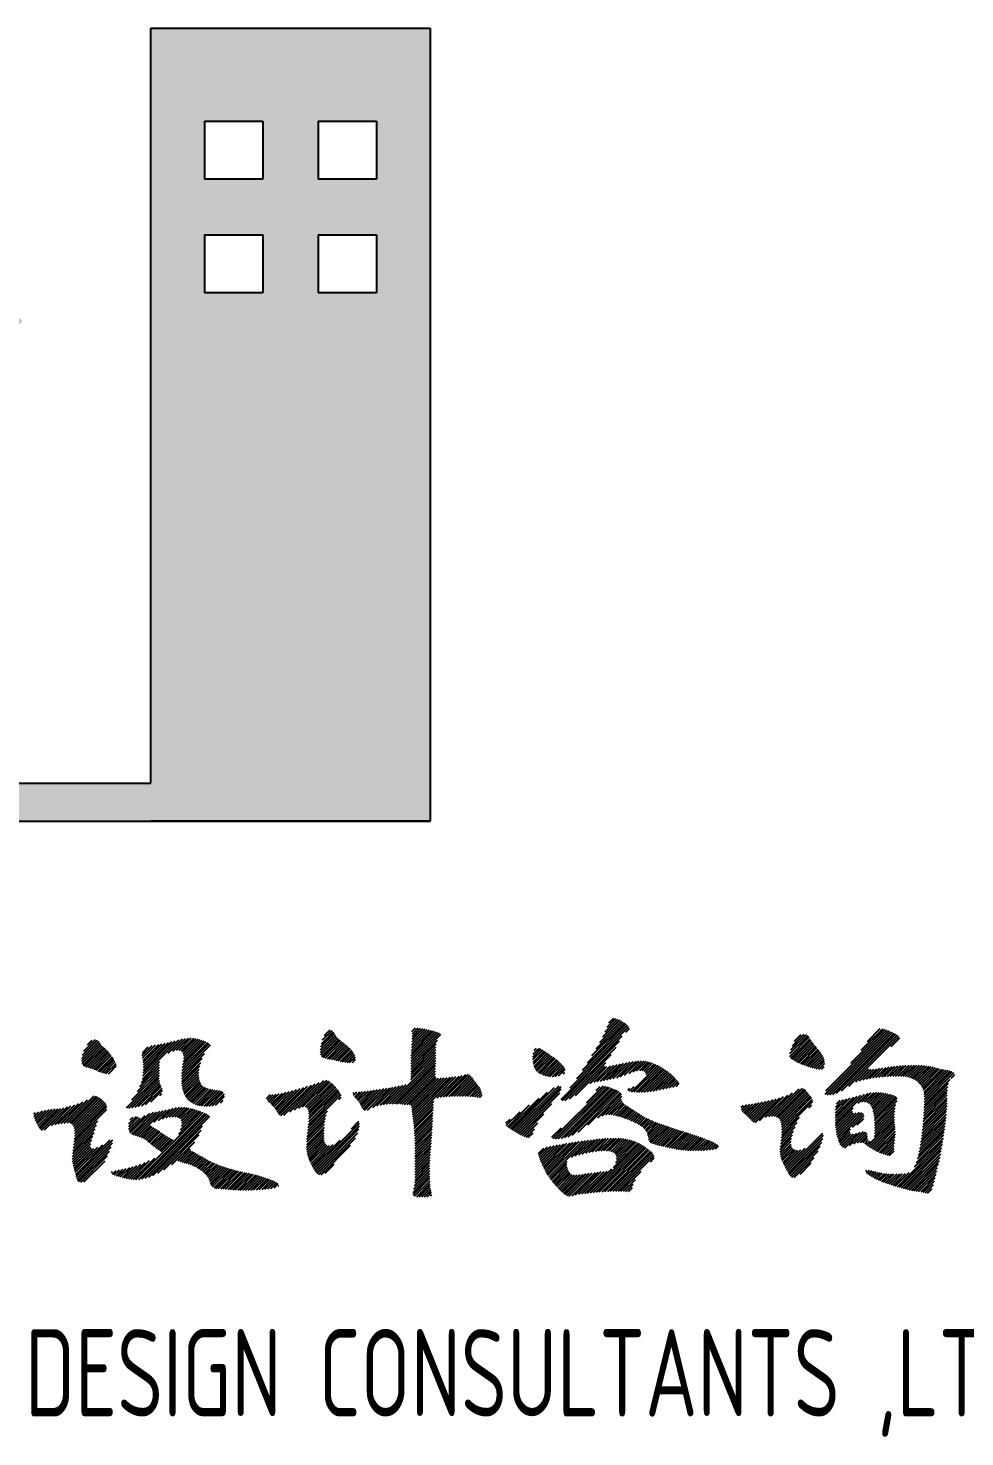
# Model space of a CAD drawing. Extents: x 627893 to 789462, y -407363 to 145317.
# Drawn here: x 737440 to 739049, y 50926 to 53346 of the extents above; entities that cross this region are included whole.
import ezdxf

# ---------------------------------------------------------------- set-up
doc = ezdxf.new("R2010")
doc.units = 0
doc.header["$LTSCALE"] = 100
doc.layers.add('图框', color=254, linetype='CONTINUOUS')
doc.styles.add('HZTXT', font='tssdeng.shx', dxfattribs={"width": 0.7, "bigfont": 'tssdchn.shx'})

msp = doc.modelspace()

# ---------------------------------------------------------------- hatches: boundary and pattern name
at = {"layer": '图框'}
h = msp.add_hatch(color=0, dxfattribs=at)
h.paths.add_polyline_path([(737650.8, 52049.1), (736955.6, 52049.1), (736955.3, 51984.1), (737650.5, 51984.1), (738130.5, 51984.1), (738130.5, 53346.2), (737650.5, 53346.2)])
h.paths.add_polyline_path([(737743, 52891.4), (737743, 52991.4), (737843, 52991.4), (737843, 52891.4)], flags=16)
h.paths.add_polyline_path([(737938.1, 52891.4), (737938.1, 52991.4), (738038.1, 52991.4), (738038.1, 52891.4)], flags=16)
h.paths.add_polyline_path([(737743, 53086.7), (737743, 53186.7), (737843, 53186.7), (737843, 53086.7)], flags=16)
h.paths.add_polyline_path([(737938.1, 53086.7), (737938.1, 53186.7), (738038.1, 53186.7), (738038.1, 53086.7)], flags=16)
h.paths.add_polyline_path([(737430.1, 52842.8), (736955.2, 53341.2), (736955.5, 52345)])

# ---------------------------------------------------------------- linework, layer by layer
at = {"layer": '图框', "color": 0}
for p, q in [((737650.8, 52049.1), (737650.5, 53346.2)), ((737650.5, 53346.2), (738130.5, 53346.2)), ((737650.5, 53346.2), (738059, 53346.2)), ((738130.5, 53346.2), (738130.5, 51984.1)), ((737743, 53186.7), (737843, 53186.7)), ((737743, 53186.7), (737743, 53086.7)), ((737843, 53186.7), (737843, 53086.7)), ((737938.1, 53186.7), (738038.1, 53186.7)), ((737938.1, 53186.7), (737938.1, 53086.7)), ((738038.1, 53186.7), (738038.1, 53086.7)), ((737843, 53086.7), (737743, 53086.7)), ((738038.1, 53086.7), (737938.1, 53086.7)), ((737743, 52991.4), (737843, 52991.4)), ((737743, 52991.4), (737743, 52891.4)), ((737843, 52991.4), (737843, 52891.4)), ((737938.1, 52991.4), (738038.1, 52991.4)), ((737938.1, 52991.4), (737938.1, 52891.4)), ((738038.1, 52991.4), (738038.1, 52891.4)), ((737843, 52891.4), (737743, 52891.4)), ((738038.1, 52891.4), (737938.1, 52891.4)), ((736955.6, 52049.1), (737650.8, 52049.1)), ((736955.3, 51984.1), (738130.5, 51984.1)), ((736955.3, 51984.1), (737650.5, 51984.1)), ((736955.3, 51984.1), (738130.5, 51984.1)), ((736955.3, 51984.1), (737650.5, 51984.1)), ((738130.5, 51984.1), (737650.5, 51984.1)), ((738130.5, 51984.1), (737650.5, 51984.1)), ((738426.8, 51613.3), (738456, 51642.5)), ((738430.9, 51621.9), (738452.9, 51643.9)), ((738434.6, 51630.1), (738449.5, 51645)), ((738437.2, 51637.2), (738445.6, 51645.6)), ((737942.5, 51596), (737966.1, 51619.6)), ((737943.6, 51601.6), (737964.2, 51622.2)), ((737945.6, 51608), (737962, 51624.4)), ((737948.6, 51615.6), (737958.8, 51625.7)), ((738097.6, 51567.1), (738148.5, 51617.9)), ((738097.7, 51571.6), (738146.2, 51620.1)), ((738097.8, 51576.2), (738143.2, 51621.6)), ((738097.9, 51580.8), (738139.8, 51622.7)), ((738098.1, 51585.4), (738136.3, 51623.7)), ((738098.3, 51590.1), (738132.7, 51624.5)), ((738098.6, 51594.9), (738129, 51625.4)), ((738098.9, 51599.7), (738125.3, 51626.2)), ((738099.1, 51622.3), (738105.3, 51628.6)), ((738099.3, 51604.6), (738121.6, 51626.9)), ((738099.7, 51609.5), (738117.8, 51627.6)), ((738099.9, 51618.7), (738109.8, 51628.6)), ((738099.9, 51614.2), (738113.9, 51628.2)), ((738382, 51541.6), (738471.6, 51631.2)), ((738391.8, 51555.9), (738469.5, 51633.6)), ((738400.4, 51569), (738467.1, 51635.7)), ((738408.3, 51581.4), (738464.5, 51637.5)), ((738415.5, 51593), (738461.8, 51639.3)), ((738421.7, 51603.8), (738459, 51641)), ((738466.2, 51621.3), (738472.5, 51627.6)), ((738752.5, 51597.8), (738772.9, 51618.1)), ((738809, 51515.1), (738918, 51624.1)), ((738810.1, 51520.6), (738914.8, 51625.4)), ((738812.4, 51514), (738921.2, 51622.8)), ((738816.7, 51513.8), (738924.3, 51621.4)), ((738821.9, 51514.5), (738927.3, 51619.9)), ((738828.5, 51516.6), (738930.3, 51618.4)), ((738852.9, 51568), (738911.4, 51626.5)), ((738870.7, 51590.3), (738907.8, 51627.3)), ((738881.5, 51605.5), (738903.4, 51627.5)), ((737531.9, 51571.6), (737563.6, 51603.3)), ((737532.3, 51576.4), (737561.7, 51605.9)), ((737532.5, 51567.7), (737565.3, 51600.5)), ((737533.3, 51582), (737559.2, 51607.9)), ((737534.2, 51564.9), (737567.3, 51598)), ((737535.8, 51588.9), (737555.8, 51608.9)), ((737536.6, 51562.8), (737569.7, 51595.8)), ((737539.7, 51561.4), (737572.1, 51593.8)), ((737542.1, 51599.7), (737549.8, 51607.4)), ((737635.8, 51581.2), (737652.9, 51598.3)), ((737636, 51585.8), (737646.3, 51596.1)), ((737636.5, 51577.3), (737658.6, 51599.4)), ((737637, 51546.4), (737698.6, 51608.1)), ((737637.2, 51573.6), (737664.1, 51600.5)), ((737637.6, 51551.5), (737692.6, 51606.5)), ((737637.6, 51569.5), (737669.7, 51601.6)), ((737637.8, 51565.2), (737675.4, 51602.8)), ((737637.9, 51556.3), (737686.8, 51605.2)), ((737637.9, 51560.8), (737681, 51603.9)), ((737680.2, 51585.2), (737704.7, 51609.7)), ((737688.3, 51588.7), (737710.3, 51610.8)), ((737694.7, 51590.7), (737715.4, 51611.4)), ((737699.2, 51590.7), (737720, 51611.5)), ((737702.6, 51589.6), (737724.2, 51611.2)), ((737703.9, 51550.5), (737752.8, 51599.4)), ((737704.3, 51555.4), (737751, 51602.1)), ((737704.9, 51587.4), (737728.1, 51610.6)), ((737704.9, 51560.5), (737748.3, 51603.9)), ((737705.7, 51565.7), (737745.3, 51605.4)), ((737706.4, 51584.4), (737731.7, 51609.7)), ((737706.5, 51571), (737742.1, 51606.6)), ((737707.1, 51580.6), (737735.3, 51608.8)), ((737707.1, 51576.1), (737738.7, 51607.7)), ((737941.8, 51586.3), (737969.7, 51614.2)), ((737941.9, 51590.9), (737967.8, 51616.8)), ((737942.5, 51582.6), (737971.8, 51611.9)), ((737944.2, 51579.7), (737974.1, 51609.6)), ((737946.8, 51577.9), (737976.4, 51607.5)), ((737950.2, 51576.7), (737978.9, 51605.4)), ((737953.9, 51575.9), (737981.4, 51603.4)), ((737957.7, 51575.3), (737983.9, 51601.5)), ((737961.5, 51574.5), (737986.4, 51599.5)), ((737965.2, 51573.8), (737988.8, 51597.4)), ((737968.8, 51572.9), (737991.2, 51595.3)), ((738097.6, 51562.5), (738142.7, 51607.6)), ((738097.6, 51558), (738140.7, 51601.2)), ((738097.6, 51553.5), (738140.2, 51596.2)), ((738307.2, 51583.5), (738317.9, 51594.2)), ((738355.4, 51506), (738455.7, 51606.3)), ((738357.7, 51503.8), (738449.6, 51595.7)), ((738370.7, 51525.8), (738460.2, 51615.3)), ((738748.1, 51579.9), (738781.3, 51613.2)), ((738748.2, 51584.5), (738779.6, 51615.9)), ((738749.6, 51576.9), (738782.9, 51610.2)), ((738750, 51590.8), (738776.8, 51617.5)), ((738752, 51574.8), (738784.7, 51607.5)), ((738754.8, 51573.1), (738786.5, 51604.9)), ((738756.1, 51605.8), (738767.8, 51617.6)), ((738757.7, 51571.5), (738788.5, 51602.3)), ((738760.6, 51570), (738790.5, 51599.8)), ((738763.6, 51568.5), (738792.5, 51597.4)), ((738766.8, 51567.1), (738794.5, 51594.9)), ((738837.1, 51520.7), (738933, 51616.7)), ((738849.4, 51528.6), (738935.5, 51614.6)), ((738922.2, 51596.8), (738937.2, 51611.8)), ((737543.3, 51560.5), (737574.4, 51591.6)), ((737546.8, 51559.6), (737576.6, 51589.3)), ((737550.3, 51558.5), (737578.7, 51586.9)), ((737553.6, 51557.3), (737580.7, 51584.5)), ((737556.8, 51556), (737582.7, 51581.9)), ((737559.9, 51554.7), (737584.5, 51579.2)), ((737563.1, 51553.4), (737586.2, 51576.5)), ((737566.4, 51552.1), (737587.9, 51573.7)), ((737569.8, 51551), (737589.5, 51570.8)), ((737636, 51540.9), (737665.9, 51570.9)), ((737703.6, 51541.2), (737739, 51576.6)), ((737703.7, 51545.8), (737742.9, 51585)), ((737703.7, 51536.8), (737736.5, 51569.6)), ((737972.4, 51572), (737993.5, 51593.1)), ((737976.1, 51571.2), (737995.6, 51590.7)), ((737979.9, 51570.5), (737997.6, 51588.3)), ((737983.8, 51569.9), (737999.4, 51585.6)), ((737987.8, 51569.5), (738001, 51582.6)), ((737992.1, 51569.2), (738002.1, 51579.3)), ((737996.8, 51569.5), (738002.3, 51575)), ((738060.3, 51498.3), (738140.1, 51578.1)), ((738065, 51498.5), (738140, 51573.5)), ((738097.4, 51539.9), (738140.1, 51582.6)), ((738097.5, 51544.5), (738140.2, 51587.1)), ((738097.6, 51549), (738140.2, 51591.6)), ((738306.9, 51578.7), (738321.1, 51593)), ((738306.9, 51574.3), (738323.8, 51591.2)), ((738307.2, 51570.1), (738326.5, 51589.4)), ((738307.9, 51566.2), (738329.2, 51587.6)), ((738308.8, 51589.7), (738312.8, 51593.6)), ((738308.8, 51562.7), (738331.9, 51585.8)), ((738310.1, 51559.5), (738334.6, 51584)), ((738311.7, 51556.6), (738337.3, 51582.2)), ((738313.7, 51554.2), (738340, 51580.4)), ((738316.2, 51552.1), (738342.6, 51578.5)), ((738319, 51550.4), (738345.2, 51576.6)), ((738322.1, 51549), (738347.7, 51574.6)), ((738325.3, 51547.7), (738350.1, 51572.5)), ((738328.6, 51546.6), (738352.5, 51570.4)), ((738362.2, 51503.8), (738441.5, 51583.1)), ((738444.8, 51541.6), (738473.6, 51570.3)), ((738450.7, 51542.9), (738478.9, 51571.1)), ((738456.9, 51544.6), (738484, 51571.8)), ((738464.3, 51547.6), (738488.9, 51572.2)), ((738471.9, 51550.7), (738493.6, 51572.3)), ((738478.9, 51553.1), (738497.8, 51572.1)), ((738485, 51554.8), (738501.7, 51571.5)), ((738490.3, 51555.6), (738505.4, 51570.7)), ((738494.6, 51555.4), (738508.9, 51569.7)), ((738769.9, 51565.8), (738796.6, 51592.5)), ((738773.2, 51564.6), (738798.7, 51590.1)), ((738776.5, 51563.4), (738800.6, 51587.5)), ((738779.8, 51562.3), (738802.5, 51584.9)), ((738783.2, 51561.2), (738804.2, 51582.1)), ((738786.7, 51560.2), (738805.7, 51579.1)), ((738790.3, 51559.3), (738807, 51575.9)), ((738794, 51558.4), (738807.9, 51572.3)), ((737573.4, 51550.2), (737590.9, 51567.7)), ((737577.7, 51550), (737591.7, 51564)), ((737587, 51554.8), (737587.3, 51555.1)), ((737608.7, 51491.2), (737665.2, 51547.7)), ((737618.1, 51505.1), (737665.3, 51552.3)), ((737627.9, 51519.3), (737665.4, 51556.9)), ((737631.9, 51527.9), (737665.5, 51561.5)), ((737634.4, 51534.8), (737665.6, 51566)), ((737704, 51532.6), (737734.8, 51563.4)), ((737704.4, 51528.6), (737733.8, 51557.9)), ((737705.1, 51524.8), (737733.2, 51552.9)), ((737706, 51521.2), (737733.1, 51548.2)), ((738069.5, 51498.5), (738139.9, 51568.9)), ((738073.9, 51498.4), (738139.7, 51564.2)), ((738078.2, 51498.2), (738139.6, 51559.6)), ((738082.3, 51497.8), (738139.5, 51555)), ((738086.4, 51497.4), (738139.4, 51550.4)), ((738090.6, 51497.2), (738139.4, 51546)), ((738142.4, 51508.5), (738179.9, 51546)), ((738147.9, 51509.6), (738185.4, 51547)), ((738153.1, 51510.2), (738191.6, 51548.8)), ((738158, 51510.7), (738196.3, 51549)), ((738162.8, 51511), (738199.3, 51547.5)), ((738167.6, 51511.3), (738201.6, 51545.3)), ((738332.2, 51545.6), (738354.8, 51568.3)), ((738336, 51545), (738357.1, 51566.1)), ((738340.3, 51544.8), (738359.2, 51563.7)), ((738345.3, 51545.2), (738361, 51561)), ((738350.9, 51546.4), (738362.3, 51557.8)), ((738359, 51550), (738361.4, 51552.4)), ((738369.6, 51506.7), (738432.1, 51569.3)), ((738379.8, 51512.4), (738430.2, 51562.8)), ((738405.2, 51533.4), (738434, 51562.2)), ((738411.8, 51535.5), (738439.9, 51563.5)), ((738417.3, 51536.4), (738445.7, 51564.8)), ((738422.7, 51537.3), (738451.4, 51566.1)), ((738428.1, 51538.3), (738457.1, 51567.3)), ((738433.6, 51539.3), (738462.7, 51568.4)), ((738439.2, 51540.4), (738468.2, 51569.4)), ((738476.3, 51519.1), (738521.7, 51564.5)), ((738480.3, 51518.7), (738524.7, 51563)), ((738484.6, 51518.5), (738527.6, 51561.4)), ((738489, 51518.4), (738530.4, 51559.8)), ((738493.5, 51518.3), (738533.1, 51558)), ((738498, 51554.3), (738512.2, 51568.6)), ((738498.1, 51518.5), (738535.8, 51556.2)), ((738500.2, 51552.1), (738515.5, 51567.3)), ((738501.2, 51548.5), (738518.6, 51566)), ((738503, 51518.9), (738538.5, 51554.4)), ((738508.1, 51519.5), (738541, 51552.4)), ((738513.3, 51520.2), (738543.5, 51550.4)), ((738518.8, 51521.2), (738545.8, 51548.3)), ((738524.4, 51522.3), (738548.1, 51546.1)), ((738797.8, 51557.8), (738808.1, 51568)), ((738802.6, 51558), (738807.1, 51562.6)), ((738861.4, 51536), (738883.9, 51558.6)), ((738867.9, 51538.1), (738887.9, 51558)), ((738873.9, 51539.6), (738892.4, 51558.1)), ((738879.6, 51540.7), (738897.3, 51558.5)), ((738885.1, 51541.8), (738902.6, 51559.3)), ((738890.5, 51542.7), (738908, 51560.2)), ((738895.8, 51543.5), (738913.3, 51561)), ((738900.9, 51544.1), (738918.5, 51561.7)), ((738905.9, 51544.6), (738923.7, 51562.4)), ((738910.8, 51545.1), (738928.7, 51563)), ((738915.6, 51545.4), (738933.7, 51563.5)), ((738920.4, 51545.6), (738938.6, 51563.9)), ((738925, 51545.8), (738943.5, 51564.3)), ((738929.7, 51545.9), (738948.2, 51564.5)), ((738934.2, 51546), (738952.9, 51564.7)), ((738938.7, 51546), (738957.5, 51564.8)), ((738942.9, 51545.7), (738962.1, 51564.9)), ((738946.9, 51545.3), (738966.5, 51564.8)), ((738950.7, 51544.6), (738970.9, 51564.7)), ((738954.3, 51543.6), (738975.2, 51564.5)), ((738957.6, 51542.5), (738979.4, 51564.2)), ((738960.7, 51541.1), (738983.4, 51563.8)), ((738963.6, 51539.5), (738987.4, 51563.2)), ((738966.3, 51537.6), (738991.1, 51562.5)), ((738968.7, 51535.6), (738994.7, 51561.6)), ((738971, 51533.4), (738998.2, 51560.6)), ((738973.1, 51531), (739001.8, 51559.7)), ((738974.8, 51528.3), (739005.4, 51558.9)), ((738976.4, 51525.3), (739009.1, 51558.1)), ((738977.6, 51522.1), (739012.9, 51557.4)), ((738978.6, 51518.5), (739016.8, 51556.7)), ((738979.1, 51514.6), (739020.4, 51555.9)), ((738979.3, 51501.3), (739029.9, 51551.9)), ((738979.4, 51510.3), (739023.9, 51554.9)), ((738979.4, 51505.8), (739027.1, 51553.6)), ((739025.1, 51542.6), (739031.4, 51548.9)), ((737612.9, 51490.9), (737665.1, 51543.2)), ((737618, 51491.6), (737665.4, 51538.9)), ((737623.4, 51492.4), (737666, 51535)), ((737628.9, 51493.5), (737667, 51531.6)), ((737634.9, 51494.9), (737668.5, 51528.5)), ((737641.7, 51497.3), (737669.9, 51525.4)), ((737650.6, 51501.7), (737670.8, 51521.9)), ((737707.2, 51517.8), (737733.4, 51544)), ((737708.5, 51514.7), (737734.1, 51540.2)), ((737710.1, 51511.7), (737735.2, 51536.8)), ((737711.8, 51509), (737736.6, 51533.8)), ((737713.8, 51506.5), (737738.4, 51531.1)), ((737716.1, 51504.3), (737740.7, 51528.9)), ((737718.5, 51502.2), (737743.4, 51527.1)), ((737721.2, 51500.4), (737746.4, 51525.6)), ((737724.1, 51498.8), (737749.8, 51524.5)), ((737727.2, 51497.4), (737753.4, 51523.6)), ((737730.5, 51496.3), (737757.2, 51522.9)), ((737734.1, 51495.4), (737761.1, 51522.4)), ((737737.9, 51494.7), (737765.2, 51522)), ((737742, 51494.3), (737769.1, 51521.4)), ((737865.9, 51488), (737900.6, 51522.7)), ((737867.6, 51485.2), (737906.9, 51524.5)), ((737869.2, 51482.3), (737913.3, 51526.4)), ((737871.1, 51479.7), (737919.8, 51528.4)), ((737874, 51478.1), (737926.3, 51530.4)), ((737879.3, 51478.9), (737932.9, 51532.5)), ((737889.3, 51484.4), (737939.7, 51534.9)), ((737897.4, 51488.1), (737947.8, 51538.4)), ((737904.6, 51490.8), (737953, 51539.2)), ((737911.2, 51492.9), (737956.2, 51537.8)), ((737916.1, 51493.2), (737958.8, 51536)), ((737918.9, 51491.6), (737961.3, 51534)), ((737920.6, 51488.8), (737963.7, 51531.9)), ((737921.7, 51485.4), (737965.9, 51529.6)), ((737922.1, 51472.3), (737972.2, 51522.4)), ((737922.2, 51481.4), (737968.1, 51527.3)), ((737922.3, 51477), (737970.2, 51524.9)), ((738008.8, 51500.6), (738029.7, 51521.5)), ((738010.5, 51497.9), (738034.9, 51522.2)), ((738012.1, 51495), (738040.1, 51523)), ((738013.5, 51491.9), (738045.3, 51523.7)), ((738015.2, 51489.1), (738050.6, 51524.5)), ((738017.8, 51487.2), (738055.8, 51525.2)), ((738022.5, 51487.5), (738061.1, 51526)), ((738031.8, 51492.2), (738066.5, 51526.9)), ((738038.9, 51494.8), (738072.1, 51528)), ((738044.9, 51496.3), (738077.9, 51529.3)), ((738050.3, 51497.3), (738083.6, 51530.5)), ((738055.4, 51497.9), (738089.3, 51531.8)), ((738095, 51497), (738140.8, 51542.8)), ((738098, 51495.6), (738144.6, 51542.2)), ((738098.7, 51491.8), (738149.6, 51542.7)), ((738099.2, 51487.8), (738154.6, 51543.2)), ((738099.7, 51483.8), (738159.6, 51543.7)), ((738100.2, 51479.8), (738164.5, 51544.1)), ((738100.7, 51475.8), (738169.5, 51544.6)), ((738101.3, 51471.9), (738174.6, 51545.3)), ((738172.2, 51511.4), (738203.6, 51542.8)), ((738176.8, 51511.5), (738205.4, 51540.1)), ((738181.4, 51511.6), (738207.2, 51537.5)), ((738185.8, 51511.5), (738209.1, 51534.8)), ((738190.2, 51511.5), (738211, 51532.2)), ((738194.6, 51511.3), (738213, 51529.8)), ((738198.8, 51511.1), (738215, 51527.3)), ((738203, 51510.7), (738216.7, 51524.4)), ((738206.9, 51510.2), (738218.1, 51521.3)), ((738271.4, 51453.4), (738344, 51526.1)), ((738274.2, 51451.7), (738351.9, 51529.5)), ((738277, 51450), (738355.1, 51528.1)), ((738279.9, 51448.4), (738355.6, 51524.2)), ((738341.9, 51438.7), (738431.9, 51528.6)), ((738345.6, 51437.9), (738435.5, 51527.7)), ((738350.4, 51438.1), (738438.9, 51526.7)), ((738355.7, 51438.9), (738442.3, 51525.5)), ((738361.4, 51440.2), (738445.5, 51524.3)), ((738367.4, 51441.6), (738448.7, 51523)), ((738374.5, 51444.3), (738451.8, 51521.6)), ((738398.9, 51500.1), (738427.9, 51529.2)), ((738415.3, 51521), (738422.2, 51527.9)), ((738469.8, 51521.6), (738473.2, 51525.1)), ((738472.6, 51519.9), (738480.6, 51527.9)), ((738530, 51523.5), (738550.4, 51543.8)), ((738535.7, 51524.7), (738552.6, 51541.5)), ((738541.4, 51525.8), (738554.7, 51539.2)), ((738547, 51527), (738556.7, 51536.7)), ((738552.7, 51528.2), (738558.3, 51533.8)), ((738717.1, 51477.1), (738764.3, 51524.2)), ((738721.5, 51477), (738770.1, 51525.5)), ((738725.2, 51476.2), (738773.3, 51524.2)), ((738728.3, 51474.7), (738775.6, 51522.1)), ((738978.5, 51482.5), (739018.9, 51523)), ((738978.7, 51487.3), (739019.5, 51528)), ((738979, 51492), (739020.6, 51533.6)), ((738979.2, 51496.7), (739023.3, 51540.8)), ((737491.4, 51463.7), (737526.8, 51499.1)), ((737496.7, 51464.5), (737533.9, 51501.7)), ((737501.9, 51465.2), (737541.8, 51505.1)), ((737506.9, 51465.7), (737553, 51511.8)), ((737511.2, 51465.5), (737557.4, 51511.7)), ((737514.5, 51464.3), (737560.4, 51510.3)), ((737516.8, 51462.2), (737563.2, 51508.6)), ((737518.4, 51459.3), (737565.8, 51506.7)), ((737519.5, 51455.9), (737568.4, 51504.8)), ((737519.8, 51442.7), (737574.4, 51497.3)), ((737520, 51451.9), (737570.7, 51502.6)), ((737520.1, 51447.5), (737572.7, 51500.1)), ((737665.9, 51512.5), (737669.4, 51516)), ((737746.3, 51494.1), (737772.4, 51520.2)), ((737750.9, 51494.2), (737775.1, 51518.4)), ((737755.9, 51494.7), (737776.9, 51515.7)), ((737761.7, 51496.1), (737777.4, 51511.7)), ((737770.3, 51500.2), (737775, 51504.8)), ((737849.5, 51507.5), (737856.1, 51514.1)), ((737850.9, 51504.4), (737860.8, 51514.3)), ((737852.9, 51501.9), (737865.9, 51514.9)), ((737855.3, 51499.8), (737871.2, 51515.8)), ((737857.6, 51497.6), (737876.8, 51516.8)), ((737859.8, 51495.4), (737882.5, 51518.1)), ((737861.9, 51493), (737888.4, 51519.5)), ((737864, 51490.5), (737894.5, 51521)), ((737920.8, 51457.6), (737977.4, 51514.1)), ((737921.3, 51462.5), (737975.9, 51517.1)), ((737921.7, 51467.4), (737974.1, 51519.9)), ((737973.4, 51505.7), (737977.7, 51510)), ((737997.9, 51516.7), (737999, 51517.7)), ((737998.7, 51513), (738004.5, 51518.8)), ((738000.7, 51510.5), (738009.3, 51519.1)), ((738002.7, 51508.1), (738014.3, 51519.6)), ((738004.9, 51505.7), (738019.4, 51520.2)), ((738006.9, 51503.2), (738024.5, 51520.8)), ((738101.8, 51467.9), (738136.6, 51502.7)), ((738102.3, 51463.9), (738136.3, 51497.9)), ((738210.9, 51509.7), (738219, 51517.8)), ((738215.1, 51509.4), (738219.5, 51513.7)), ((738266, 51457), (738317.3, 51508.3)), ((738268.7, 51455.2), (738331.9, 51518.4)), ((738282.8, 51446.8), (738353.3, 51517.4)), ((738285.7, 51445.3), (738339.6, 51499.1)), ((738384.4, 51449.7), (738454.6, 51519.9)), ((738401.2, 51462), (738457.2, 51518)), ((738418.2, 51474.5), (738459.2, 51515.5)), ((738426, 51477.8), (738459.7, 51511.6)), ((738432, 51479.3), (738458.8, 51506.1)), ((738437, 51479.8), (738459.9, 51502.8)), ((738441.4, 51479.7), (738461.9, 51500.3)), ((738445.3, 51479.1), (738464.3, 51498.2)), ((738665.2, 51488), (738674.2, 51497)), ((738667, 51485.4), (738679.3, 51497.6)), ((738669.2, 51483), (738684.7, 51498.5)), ((738671.5, 51480.9), (738690.2, 51499.5)), ((738673.9, 51478.8), (738695.7, 51500.6)), ((738676.2, 51476.5), (738701.4, 51501.8)), ((738678.3, 51474.2), (738707.1, 51503)), ((738680.4, 51471.8), (738712.8, 51504.2)), ((738682.6, 51469.5), (738718.7, 51505.6)), ((738685, 51467.4), (738724.7, 51507.1)), ((738688.3, 51466.3), (738730.9, 51508.9)), ((738696.2, 51469.6), (738737.4, 51510.9)), ((738706.5, 51475.4), (738744.4, 51513.4)), ((738712.3, 51476.8), (738752.9, 51517.4)), ((738730.6, 51472.6), (738777.5, 51519.5)), ((738732.2, 51469.8), (738779.5, 51517)), ((738733.3, 51466.3), (738781.6, 51514.6)), ((738733.9, 51462.4), (738783.6, 51512.1)), ((738734.2, 51458.3), (738785.5, 51509.5)), ((738734.2, 51449.3), (738787.7, 51502.8)), ((738734.3, 51453.9), (738786.9, 51506.5)), ((738826.3, 51469.5), (738870, 51513.2)), ((738826.3, 51474), (738863.8, 51511.6)), ((738826.3, 51478.5), (738857.8, 51510)), ((738826.4, 51483.1), (738851.8, 51508.5)), ((738826.5, 51465.2), (738876.3, 51515)), ((738826.6, 51487.8), (738845.9, 51507)), ((738827.1, 51492.7), (738840.1, 51505.7)), ((738828, 51498.1), (738834.6, 51504.8)), ((738865.4, 51499.7), (738882.4, 51516.6)), ((738871.7, 51501.5), (738887.8, 51517.6)), ((738876.5, 51501.8), (738892.7, 51518)), ((738880.4, 51501.1), (738897.3, 51518.1)), ((738883.4, 51499.7), (738901.6, 51517.9)), ((738885.9, 51497.7), (738905.7, 51517.5)), ((738887.8, 51495.1), (738909.7, 51517)), ((738889.3, 51492.1), (738913.6, 51516.4)), ((738890.6, 51488.9), (738917.3, 51515.6)), ((738891.5, 51485.4), (738921, 51514.8)), ((738892.3, 51481.6), (738924.5, 51513.9)), ((738892.9, 51477.7), (738927.8, 51512.6)), ((738893.4, 51473.7), (738930.6, 51510.9)), ((738893.7, 51469.6), (738932.6, 51508.5)), ((738894, 51465.3), (738932.7, 51504.1)), ((738894.1, 51461), (738930.2, 51497.1)), ((738976.4, 51458), (739018.3, 51499.8)), ((738976.9, 51463), (739018.3, 51504.4)), ((738977.4, 51467.9), (739018.4, 51508.9)), ((738977.8, 51472.8), (739018.4, 51513.5)), ((738978.1, 51477.7), (739018.6, 51518.2)), ((737449.7, 51480.4), (737452.7, 51483.4)), ((737450.1, 51476.3), (737458.2, 51484.3)), ((737451.3, 51472.9), (737464.4, 51486.1)), ((737452.6, 51469.8), (737470.5, 51487.7)), ((737454, 51466.7), (737476.1, 51488.8)), ((737455.5, 51463.7), (737481.2, 51489.4)), ((737457, 51460.8), (737486, 51489.7)), ((737458.7, 51457.9), (737490.6, 51489.9)), ((737460.6, 51455.3), (737495.7, 51490.5)), ((737462.9, 51453.2), (737501.2, 51491.5)), ((737467.9, 51453.7), (737507.2, 51492.9)), ((737479.8, 51461.1), (737513.4, 51494.7)), ((737486, 51462.7), (737520, 51496.8)), ((737518.9, 51432.8), (737575, 51488.9)), ((737519.3, 51437.8), (737575.3, 51493.7)), ((737612.6, 51459.1), (737629.1, 51475.7)), ((737612.9, 51464), (737625.7, 51476.8)), ((737612.9, 51455), (737632.4, 51474.5)), ((737613.7, 51451.3), (737640.6, 51478.2)), ((737615.3, 51448.4), (737649, 51482.1)), ((737615.3, 51470.8), (737620, 51475.5)), ((737617.7, 51446.3), (737655.2, 51483.8)), ((737620.7, 51444.8), (737660.6, 51484.7)), ((737624.2, 51443.8), (737666, 51485.6)), ((737625, 51368.3), (737740.6, 51483.9)), ((737627.8, 51443), (737671.6, 51486.7)), ((737629.7, 51368.5), (737743.7, 51482.5)), ((737634.9, 51369.2), (737746.8, 51481.1)), ((737640.6, 51370.4), (737749.6, 51479.5)), ((737647, 51372.3), (737752, 51477.3)), ((737655.9, 51466.6), (737677.3, 51487.9)), ((737663.6, 51469.7), (737683.1, 51489.3)), ((737670.6, 51472.3), (737689, 51490.6)), ((737677, 51474.2), (737694.7, 51491.9)), ((737682.9, 51475.5), (737699.7, 51492.4)), ((737688, 51476.2), (737704.4, 51492.6)), ((737692.5, 51476.2), (737708.8, 51492.5)), ((737696.4, 51475.6), (737712.8, 51492.1)), ((737698.5, 51446.2), (737737.3, 51485.1)), ((737699.5, 51474.3), (737716.6, 51491.4)), ((737701.4, 51453.7), (737734, 51486.3)), ((737702, 51472.3), (737720.2, 51490.5)), ((737703.3, 51460.1), (737730.6, 51487.4)), ((737703.5, 51469.3), (737723.8, 51489.5)), ((737704.1, 51465.3), (737727.2, 51488.5)), ((737919.2, 51442.4), (737950.4, 51473.7)), ((737919.7, 51447.4), (737951.7, 51479.5)), ((737920.3, 51452.5), (737953.8, 51486)), ((738102.7, 51459.9), (738136, 51493.2)), ((738103.1, 51455.8), (738135.8, 51488.4)), ((738103.4, 51451.6), (738135.5, 51483.7)), ((738103.7, 51447.4), (738135.2, 51478.9)), ((738104, 51443.2), (738135, 51474.2)), ((738261.1, 51461.1), (738284.7, 51484.7)), ((738263.5, 51459), (738301.2, 51496.7)), ((738288.7, 51443.8), (738325.8, 51480.9)), ((738449, 51478.3), (738466.9, 51496.3)), ((738452.5, 51477.4), (738469.6, 51494.5)), ((738456, 51476.4), (738472.3, 51492.7)), ((738459.4, 51475.3), (738475, 51490.9)), ((738462.8, 51474.2), (738477.7, 51489.1)), ((738466.1, 51473), (738480.4, 51487.4)), ((738469.4, 51471.8), (738483.2, 51485.6)), ((738472.6, 51470.6), (738485.9, 51483.8)), ((738475.8, 51469.3), (738488.6, 51482)), ((738479, 51467.9), (738491.3, 51480.3)), ((738482.1, 51466.5), (738494.1, 51478.6)), ((738485.1, 51465.1), (738496.9, 51476.9)), ((738488, 51463.5), (738499.9, 51475.3)), ((738490.8, 51461.8), (738502.8, 51473.8)), ((738664.8, 51492.2), (738668.3, 51495.6)), ((738734.1, 51444.7), (738764.9, 51475.5)), ((738780.8, 51491.4), (738786.1, 51496.6)), ((738826.7, 51461), (738857, 51491.2)), ((738827.1, 51456.9), (738855.7, 51485.5)), ((738827.6, 51452.9), (738857.6, 51482.8)), ((738828.3, 51449), (738862.1, 51482.9)), ((738829, 51445.3), (738867.6, 51483.9)), ((738830, 51441.7), (738871.9, 51483.7)), ((738831, 51438.3), (738874.5, 51481.8)), ((738855.6, 51458.4), (738875.6, 51478.4)), ((738863.7, 51462), (738875, 51473.3)), ((738893.4, 51442.3), (738927.8, 51476.7)), ((738894, 51447.4), (738928, 51481.4)), ((738894.2, 51456.6), (738929, 51491.4)), ((738894.2, 51452.1), (738928.4, 51486.3)), ((738973.2, 51432.4), (739016.5, 51475.6)), ((738974, 51437.6), (739017, 51480.6)), ((738974.6, 51442.7), (739017.4, 51485.5)), ((738975.3, 51447.9), (739017.8, 51490.4)), ((738975.9, 51452.9), (739018.1, 51495.2)), ((737516.7, 51412.7), (737553.1, 51449)), ((737517.2, 51417.6), (737555, 51455.4)), ((737517.8, 51422.7), (737557.1, 51462)), ((737518.4, 51427.8), (737559.6, 51469)), ((737631.2, 51441.9), (737650.5, 51461.2)), ((737634.4, 51440.6), (737653.1, 51459.3)), ((737637.5, 51439.1), (737655.8, 51457.5)), ((737640.3, 51437.5), (737658.6, 51455.8)), ((737643, 51435.7), (737661.3, 51454)), ((737645.6, 51433.8), (737664.1, 51452.3)), ((737648, 51431.7), (737666.8, 51450.5)), ((737650.4, 51429.7), (737669.5, 51448.7)), ((737654.3, 51375.1), (737739.4, 51460.3)), ((737662.8, 51379.1), (737736.9, 51453.2)), ((737918.2, 51423.5), (737948.4, 51453.7)), ((737918.3, 51428.1), (737948.6, 51458.5)), ((737918.4, 51419.2), (737948.2, 51449.1)), ((737918.5, 51432.8), (737949, 51463.4)), ((737918.8, 51437.6), (737949.6, 51468.4)), ((737930.7, 51386.7), (738009.2, 51465.2)), ((737932.4, 51383.8), (738009.1, 51460.5)), ((737934.1, 51381.1), (738008.1, 51455.1)), ((737936.2, 51378.6), (738006.1, 51448.5)), ((737995.1, 51455.5), (738008, 51468.4)), ((738104.2, 51438.9), (738134.7, 51469.4)), ((738104.4, 51434.6), (738134.5, 51464.7)), ((738104.5, 51430.2), (738134.2, 51459.9)), ((738104.6, 51425.9), (738133.9, 51455.2)), ((738104.7, 51421.5), (738133.7, 51450.4)), ((738260.5, 51465), (738267.7, 51472.2)), ((738291.8, 51442.4), (738315.3, 51465.9)), ((738295.1, 51441.2), (738309.3, 51455.4)), ((738298.6, 51440.2), (738307.1, 51448.7)), ((738339.6, 51440.9), (738355.7, 51456.9)), ((738493.5, 51460), (738505.8, 51472.3)), ((738496, 51458), (738508.9, 51470.9)), ((738498.2, 51455.7), (738512, 51469.5)), ((738500.2, 51453.2), (738515.1, 51468.1)), ((738502, 51450.5), (738518.3, 51466.9)), ((738503.5, 51447.5), (738521.5, 51465.6)), ((738504.5, 51444.1), (738524.8, 51464.4)), ((738505.2, 51440.3), (738528.1, 51463.2)), ((738506.1, 51436.7), (738531.5, 51462.1)), ((738507.4, 51433.5), (738534.9, 51461)), ((738509.6, 51431.2), (738538.3, 51459.9)), ((738512.8, 51429.9), (738541.7, 51458.8)), ((738516.3, 51428.9), (738545.1, 51457.7)), ((738519.8, 51427.9), (738548.5, 51456.6)), ((738523.3, 51427), (738551.8, 51455.5)), ((738527, 51426.1), (738555.2, 51454.4)), ((738530.6, 51425.3), (738558.6, 51453.3)), ((738534.3, 51424.5), (738562, 51452.2)), ((738538, 51423.7), (738565.4, 51451.1)), ((738541.7, 51422.9), (738568.8, 51449.9)), ((738545.4, 51422.1), (738572.1, 51448.8)), ((738732.4, 51429.5), (738754.5, 51451.6)), ((738733.2, 51434.8), (738757.2, 51458.8)), ((738733.8, 51439.8), (738760.8, 51466.8)), ((738832.1, 51434.9), (738852.6, 51455.4)), ((738833.4, 51431.7), (738851.8, 51450.1)), ((738842.4, 51422.7), (738869.2, 51449.6)), ((738850.8, 51426.7), (738874.7, 51450.5)), ((738858.1, 51429.5), (738878.8, 51450.2)), ((738881.8, 51426.3), (738927.7, 51472.2)), ((738884.5, 51424.4), (738927.9, 51467.8)), ((738887.2, 51422.6), (738928.2, 51463.7)), ((738889.9, 51420.9), (738928.8, 51459.7)), ((738892.8, 51419.3), (738929.3, 51455.7)), ((738895.7, 51417.7), (738929.5, 51451.5)), ((738967.6, 51404.3), (739013.4, 51450)), ((738969.3, 51410.4), (739014.1, 51455.2)), ((738970.5, 51416.1), (739014.7, 51460.4)), ((738971.5, 51421.7), (739015.4, 51465.5)), ((738972.4, 51427.1), (739016, 51470.6)), ((737516.1, 51403.1), (737549.3, 51436.3)), ((737516.3, 51407.8), (737551.1, 51442.6)), ((737516.3, 51398.8), (737547.7, 51430.2)), ((737517, 51395), (737546.9, 51425)), ((737520.6, 51380.7), (737568.1, 51428.1)), ((737521.6, 51377.1), (737580.9, 51436.4)), ((737522.5, 51373.5), (737585.6, 51436.7)), ((737523.3, 51369.9), (737584.9, 51431.5)), ((737524.6, 51366.7), (737582.5, 51424.6)), ((737652.9, 51427.6), (737672.2, 51446.9)), ((737655.4, 51425.6), (737674.9, 51445.2)), ((737657.9, 51423.7), (737677.7, 51443.4)), ((737660.5, 51421.8), (737680.4, 51441.7)), ((737663.2, 51420), (737683.2, 51440)), ((737665.9, 51418.2), (737686, 51438.3)), ((737668.5, 51416.3), (737689, 51436.8)), ((737673.1, 51385), (737733.6, 51445.4)), ((737686.9, 51394.3), (737725.9, 51433.3)), ((737918.9, 51415.2), (737948.1, 51444.5)), ((737919.6, 51411.5), (737948.2, 51440)), ((737920.6, 51407.9), (737948.5, 51435.9)), ((737921.7, 51404.6), (737949.4, 51432.3)), ((737923, 51401.4), (737951, 51429.4)), ((737924.5, 51398.4), (737953.5, 51427.4)), ((737926, 51395.4), (737957.4, 51426.8)), ((737927.6, 51392.5), (737963.5, 51428.4)), ((737929.1, 51389.6), (737975.6, 51436.1)), ((737938.9, 51376.9), (738002, 51440)), ((737942.9, 51376.4), (737993.7, 51427.1)), ((738104.8, 51417.1), (738133.4, 51445.6)), ((738104.8, 51412.6), (738133.1, 51440.8)), ((738104.8, 51408.1), (738132.8, 51436)), ((738104.8, 51403.6), (738132.4, 51431.2)), ((738104.8, 51399.1), (738132.1, 51426.3)), ((738318.2, 51406), (738337.7, 51425.5)), ((738319.5, 51402.7), (738343.4, 51426.6)), ((738320.7, 51399.5), (738348.9, 51427.7)), ((738322.1, 51396.4), (738354.4, 51428.7)), ((738323.4, 51393.2), (738359.8, 51429.6)), ((738324.8, 51390.1), (738365.2, 51430.5)), ((738326.2, 51387.1), (738370.6, 51431.4)), ((738327.8, 51384.1), (738375.9, 51432.2)), ((738329.3, 51381.2), (738381.2, 51433)), ((738331, 51378.3), (738386.5, 51433.9)), ((738332.7, 51375.6), (738391.8, 51434.7)), ((738334.5, 51372.9), (738397, 51435.4)), ((738373, 51406.9), (738402.2, 51436.1)), ((738379.6, 51409), (738407.4, 51436.7)), ((738385.7, 51410.6), (738412.4, 51437.3)), ((738391.7, 51412.1), (738417.5, 51437.9)), ((738397.5, 51413.5), (738422.4, 51438.3)), ((738403.3, 51414.7), (738427.3, 51438.7)), ((738405.9, 51345.4), (738490.4, 51430)), ((738408.8, 51415.8), (738432.2, 51439.1)), ((738410.9, 51346), (738493.3, 51428.4)), ((738414.2, 51416.6), (738436.9, 51439.3)), ((738415.8, 51346.4), (738496.1, 51426.7)), ((738419.4, 51417.3), (738441.6, 51439.5)), ((738420.8, 51346.9), (738498.8, 51424.9)), ((738424.3, 51417.7), (738446.2, 51439.6)), ((738428.9, 51417.9), (738450.6, 51439.6)), ((738433.3, 51417.7), (738455, 51439.4)), ((738437.4, 51417.4), (738459.1, 51439.1)), ((738441.1, 51416.6), (738463.1, 51438.6)), ((738444.5, 51415.5), (738467, 51438)), ((738445.2, 51389.2), (738487.4, 51431.5)), ((738447.3, 51413.8), (738470.7, 51437.2)), ((738449.1, 51397.6), (738484.3, 51432.8)), ((738449.3, 51411.3), (738474.3, 51436.3)), ((738450.3, 51407.8), (738477.7, 51435.3)), ((738450.3, 51403.4), (738481.1, 51434.1)), ((738549.2, 51421.4), (738575.5, 51447.7)), ((738553, 51420.7), (738578.8, 51446.6)), ((738556.9, 51420.1), (738582.2, 51445.4)), ((738560.8, 51419.5), (738585.6, 51444.3)), ((738564.8, 51419), (738588.9, 51443.2)), ((738568.8, 51418.6), (738592.2, 51442)), ((738572.9, 51418.2), (738595.6, 51440.8)), ((738577.2, 51418), (738598.9, 51439.7)), ((738581.6, 51417.9), (738602.2, 51438.5)), ((738586.1, 51417.9), (738605.5, 51437.3)), ((738590.7, 51418), (738608.8, 51436.1)), ((738595.3, 51418.1), (738612, 51434.8)), ((738600, 51418.4), (738615.2, 51433.5)), ((738604.9, 51418.7), (738618.3, 51432.1)), ((738609.9, 51419.2), (738621.1, 51430.4)), ((738615.2, 51420.1), (738623.6, 51428.4)), ((738620.6, 51421), (738625.8, 51426.2)), ((738731.6, 51415.2), (738750.4, 51434.1)), ((738731.7, 51419.8), (738751.2, 51439.3)), ((738731.9, 51424.5), (738752.5, 51445.2)), ((738732, 51411.1), (738750.2, 51429.3)), ((738732.8, 51407.4), (738750.9, 51425.5)), ((738742.4, 51385.7), (738804.8, 51448)), ((738744, 51382.7), (738805.8, 51444.5)), ((738745.6, 51379.8), (738804.7, 51438.9)), ((738747.2, 51377), (738802.9, 51432.6)), ((738749.1, 51374.4), (738800.5, 51425.7)), ((738834.8, 51428.7), (738853.1, 51446.9)), ((738836.7, 51426), (738857.2, 51446.5)), ((738839.1, 51423.9), (738863, 51447.8)), ((738864.2, 51431.1), (738880.8, 51447.7)), ((738869.7, 51432.1), (738881.5, 51443.9)), ((738873.7, 51431.6), (738881.8, 51439.7)), ((738876.7, 51430.1), (738882.8, 51436.2)), ((738879.3, 51428.2), (738885.5, 51434.4)), ((738898.8, 51416.3), (738929.5, 51447)), ((738901.9, 51414.9), (738929.1, 51442.1)), ((738905.1, 51413.7), (738928.4, 51436.9)), ((738908.4, 51412.4), (738927.7, 51431.7)), ((738911.7, 51411.3), (738927.4, 51427)), ((738932.8, 51356), (739011, 51434.2)), ((738936.2, 51354.9), (739010.1, 51428.9)), ((738962.4, 51390.1), (739011.8, 51439.5)), ((738965.4, 51397.6), (739012.6, 51444.8)), ((737517.8, 51391.3), (737548.7, 51422.2)), ((737518.7, 51387.7), (737552.7, 51421.8)), ((737519.7, 51384.2), (737559.4, 51423.9)), ((737527, 51364.6), (737579.6, 51417.2)), ((737530.5, 51363.6), (737576.4, 51409.5)), ((737535.8, 51364.4), (737571.9, 51400.6)), ((737616.6, 51368.8), (737648.4, 51400.7)), ((737620.6, 51368.4), (737657.3, 51405.1)), ((737697.5, 51400.4), (737718.3, 51421.1)), ((737700.9, 51399.3), (737719.9, 51418.3)), ((737704.2, 51398.1), (737722.8, 51416.7)), ((737707.6, 51397.1), (737725.7, 51415.1)), ((737711.1, 51396.1), (737728.5, 51413.5)), ((737714.6, 51395.1), (737731.4, 51411.8)), ((737718.1, 51394.1), (737734.3, 51410.2)), ((737721.4, 51392.9), (737737.1, 51408.6)), ((737724.6, 51391.5), (737740, 51407)), ((737727.6, 51390.1), (737742.8, 51405.3)), ((737730.5, 51388.5), (737745.7, 51403.7)), ((737733.3, 51386.8), (737748.6, 51402.1)), ((737736, 51385), (737751.5, 51400.5)), ((738104.7, 51376.6), (738130.1, 51402)), ((738104.8, 51394.6), (738131.7, 51421.5)), ((738104.8, 51390.1), (738131.2, 51416.5)), ((738104.8, 51385.6), (738130.8, 51411.6)), ((738104.8, 51381.1), (738130.4, 51406.7)), ((738316.4, 51413.1), (738325.7, 51422.4)), ((738317.1, 51409.3), (738331.9, 51424.2)), ((738425.7, 51347.3), (738501.5, 51423.1)), ((738430.5, 51347.6), (738504.1, 51421.2)), ((738435.3, 51347.9), (738506.6, 51419.3)), ((738440, 51348.1), (738509.1, 51417.2)), ((738444.6, 51348.2), (738511.4, 51415)), ((738449.1, 51348.3), (738513.4, 51412.6)), ((738453.6, 51348.2), (738515.1, 51409.8)), ((738508.6, 51398.8), (738515.2, 51405.4)), ((738733.8, 51404), (738752.6, 51422.8)), ((738735, 51400.7), (738755.1, 51420.7)), ((738736.4, 51397.6), (738758.1, 51419.3)), ((738737.9, 51394.6), (738762, 51418.7)), ((738739.4, 51391.6), (738767.2, 51419.4)), ((738740.9, 51388.6), (738774.2, 51421.9)), ((738751.6, 51372.4), (738796.8, 51417.6)), ((738755.5, 51371.7), (738789.8, 51406.1)), ((738915.2, 51410.2), (738927.3, 51422.3)), ((738918.9, 51409.4), (738927.1, 51417.7)), ((738939.7, 51353.9), (739009.2, 51423.5)), ((738943.2, 51353), (739008.3, 51418)), ((738946.8, 51352), (739007.3, 51412.5)), ((738950.3, 51351.1), (739006.2, 51406.9)), ((738953.9, 51350.2), (739004.9, 51401.2)), ((737583, 51380.2), (737584.8, 51381.9)), ((737584.8, 51377.5), (737591, 51383.7)), ((737587.9, 51376.1), (737596.7, 51384.9)), ((737591.2, 51374.9), (737602.4, 51386.1)), ((737594.6, 51373.8), (737608.3, 51387.5)), ((737598.1, 51372.9), (737614.3, 51389)), ((737601.7, 51371.9), (737620.5, 51390.7)), ((737605.2, 51371), (737626.8, 51392.6)), ((737608.9, 51370.2), (737633.5, 51394.8)), ((737612.7, 51369.5), (737640.6, 51397.4)), ((737738.6, 51383.1), (737754.5, 51399.1)), ((737741, 51381.1), (737757.6, 51397.6)), ((737743.4, 51378.9), (737760.7, 51396.2)), ((737745.6, 51376.7), (737763.8, 51394.9)), ((737747.6, 51374.2), (737767, 51393.6)), ((737749.4, 51371.5), (737770.3, 51392.4)), ((737750.9, 51368.5), (737773.6, 51391.2)), ((737752, 51365.1), (737776.9, 51390)), ((737753.1, 51361.7), (737780.3, 51388.9)), ((737754.5, 51358.6), (737783.8, 51387.9)), ((737756.5, 51356.1), (737787.2, 51386.8)), ((737759.1, 51354.2), (737790.7, 51385.8)), ((737762.4, 51353), (737794.2, 51384.9)), ((737766.5, 51352.7), (737797.8, 51383.9)), ((737770.8, 51352.5), (737801.4, 51383)), ((737775, 51352.2), (737805, 51382.2)), ((737779.1, 51351.8), (737808.7, 51381.3)), ((737783.3, 51351.4), (737812.4, 51380.6)), ((737787.4, 51351.1), (737816.1, 51379.8)), ((737791.5, 51350.7), (737819.9, 51379.1)), ((737795.7, 51350.4), (737823.5, 51378.2)), ((737799.9, 51350.1), (737827.1, 51377.3)), ((737804.2, 51349.9), (737830.7, 51376.4)), ((737950, 51379), (737965.6, 51394.6)), ((738102.4, 51351.8), (738129.8, 51379.2)), ((738103.6, 51357.5), (738129.8, 51383.7)), ((738104.3, 51362.7), (738129.8, 51388.1)), ((738104.6, 51367.4), (738129.8, 51392.7)), ((738104.7, 51372), (738129.9, 51397.3)), ((738336.4, 51370.2), (738365.6, 51399.5)), ((738338.3, 51367.7), (738365.3, 51394.7)), ((738340.3, 51365.1), (738365.8, 51390.7)), ((738342.3, 51362.7), (738366.8, 51387.2)), ((738344.3, 51360.2), (738368.1, 51384)), ((738346.4, 51357.8), (738369.6, 51381)), ((738348.5, 51355.5), (738371.6, 51378.5)), ((738350.7, 51353.1), (738374.5, 51377)), ((738352.8, 51350.8), (738378.4, 51376.3)), ((738355.1, 51348.5), (738382.8, 51376.3)), ((738357.4, 51346.3), (738387.8, 51376.8)), ((738359.8, 51344.2), (738393.2, 51377.6)), ((738362.4, 51342.4), (738398.4, 51378.4)), ((738365.3, 51340.8), (738403.7, 51379.2)), ((738368.7, 51339.7), (738408.9, 51379.9)), ((738374, 51340.5), (738414.1, 51380.6)), ((738380.2, 51342.2), (738419.2, 51381.2)), ((738385.5, 51343), (738424.3, 51381.8)), ((738390.7, 51343.7), (738429.2, 51382.2)), ((738395.8, 51344.3), (738434.3, 51382.9)), ((738400.8, 51344.9), (738442.3, 51386.4)), ((738457.9, 51348.1), (738492.5, 51382.7)), ((738765.6, 51377.4), (738785, 51396.8)), ((738878.4, 51382.4), (738880.2, 51384.3)), ((738880, 51379.5), (738885, 51384.5)), ((738882.3, 51377.4), (738888.8, 51383.8)), ((738884.9, 51375.5), (738892.3, 51382.9)), ((738887.7, 51373.8), (738895.8, 51381.9)), ((738890.6, 51372.1), (738899.4, 51381)), ((738893.5, 51370.6), (738903.1, 51380.2)), ((738896.5, 51369.1), (738906.9, 51379.5)), ((738899.6, 51367.7), (738910.7, 51378.9)), ((738902.8, 51366.4), (738914.7, 51378.4)), ((738906, 51365.1), (738918.9, 51378)), ((738909.2, 51363.9), (738923.2, 51377.8)), ((738912.5, 51362.7), (738927.6, 51377.8)), ((738915.8, 51361.5), (738932.2, 51377.9)), ((738919.2, 51360.3), (738936.9, 51378)), ((738922.5, 51359.2), (738941.7, 51378.4)), ((738925.9, 51358.1), (738946.7, 51378.9)), ((738929.3, 51357), (738952.9, 51380.6)), ((738957.6, 51349.4), (739003.5, 51395.3)), ((738961.3, 51348.6), (739001.7, 51389)), ((738965.2, 51348), (739000.4, 51383.2)), ((738969.2, 51347.5), (738999.3, 51377.6)), ((737808.6, 51349.8), (737834.2, 51375.5)), ((737813, 51349.8), (737837.7, 51374.4)), ((737817.6, 51349.9), (737841.1, 51373.4)), ((737822.3, 51350), (737844.5, 51372.3)), ((737827, 51350.3), (737847.9, 51371.2)), ((737831.8, 51350.6), (737851.3, 51370.1)), ((737836.7, 51351), (737854.6, 51368.9)), ((737841.6, 51351.4), (737857.9, 51367.7)), ((737846.5, 51351.8), (737861.1, 51366.4)), ((737851.5, 51352.3), (737864.1, 51364.9)), ((737856.7, 51353), (737867, 51363.3)), ((737862.2, 51354.1), (737869.5, 51361.3)), ((737869.3, 51356.6), (737870.5, 51357.9)), ((738101.1, 51346), (738129.9, 51374.8)), ((738101.2, 51341.7), (738130, 51370.4)), ((738103.6, 51339.5), (738130.1, 51366)), ((738107.2, 51338.7), (738130.3, 51361.7)), ((738111.4, 51338.3), (738130.6, 51357.5)), ((738115.8, 51338.3), (738131, 51353.5)), ((738462.3, 51348), (738482.9, 51368.6)), ((738466.4, 51347.6), (738479.1, 51360.3)), ((738470.8, 51347.5), (738478, 51354.7)), ((738973.5, 51347.3), (738998, 51371.9)), ((738977.3, 51346.6), (738996.5, 51365.8)), ((738980.7, 51345.6), (738994.7, 51359.5)), ((738984.3, 51344.6), (738992.4, 51352.8)), ((738120.4, 51338.3), (738131.9, 51349.9)), ((738125.2, 51338.6), (738132.9, 51346.4)), ((738131.2, 51340.2), (738133, 51342))]:
    msp.add_line(p, q, dxfattribs=at)

# ---------------------------------------------------------------- texts
at = {"layer": '图框', "color": 0, "style": 'HZTXT', "width": 0.7}
msp.add_text('KING YEA  (CHINA FUZHOU ) ENGINEERING DESIGN CONSULTANTS ,LTD', height=150, dxfattribs=at).set_placement((734720.1, 50961.2))

doc.saveas('drawing.dxf')
